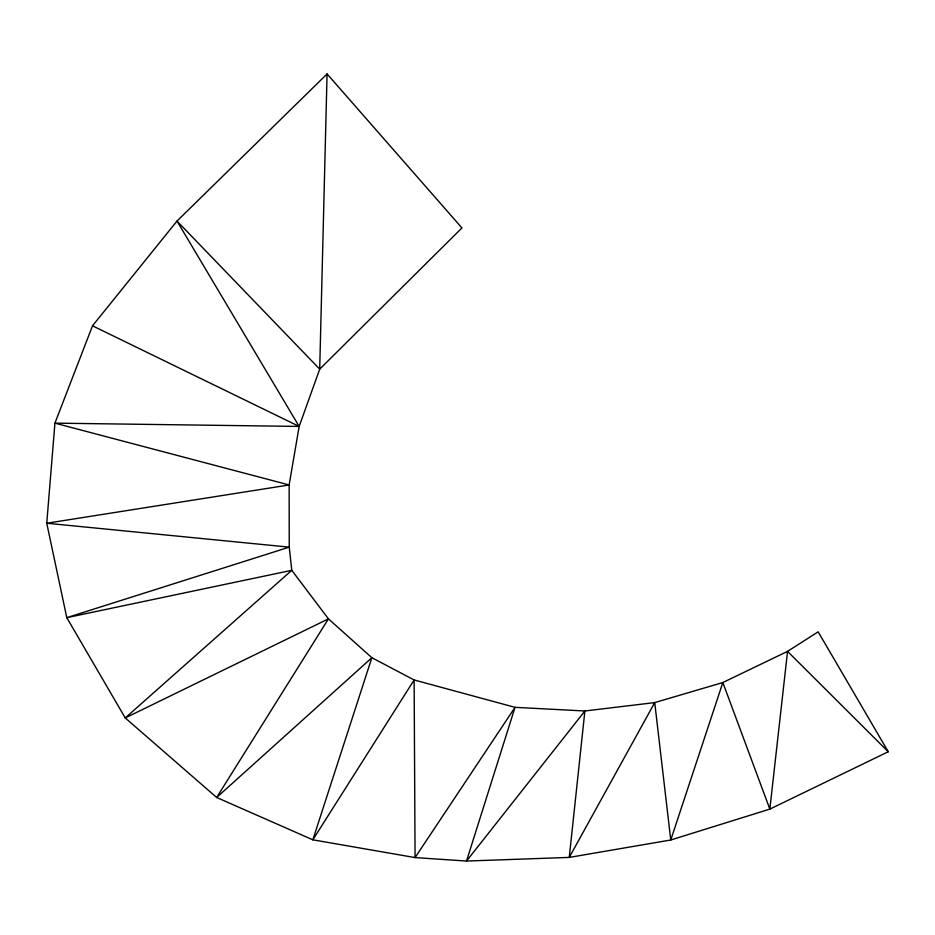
<?xml version="1.0" encoding="UTF-8"?>
<svg xmlns="http://www.w3.org/2000/svg" width="935" height="935" viewBox="0 0 935 935"><rect width="100%" height="100%" fill="white"/><g stroke="black" fill="none" stroke-linecap="round" stroke-linejoin="round"><path stroke-width="1.4" d="M327.075 73.947L319.7 369.15L299.165 426.43L289.137 484.961L289.242 547.15L291.778 570.315L328.43 618.876L371.861 657.714L414.135 679.967L515.033 707.339L584.889 710.986L654.722 702.594L722.837 682.538L787.562 651.368L818.16 631.826L888.25 751.752L769.844 809.114L670.769 839.992L569.263 857.407L466.518 861.053L415.07 857.582L312.839 839.817L216.663 797.485L125.243 717.94L66.782 617.661L46.75 523.238L54.931 423.146L92.507 325.812L177.007 221.069L327.075 73.947L461.948 227.941L319.7 369.15L177.007 221.069L299.165 426.43L54.931 423.146L289.137 484.961L46.75 523.238L289.242 547.15L66.782 617.661L291.778 570.315L125.243 717.94L328.43 618.876L216.663 797.485L371.861 657.714L312.839 839.817L414.135 679.967L415.07 857.582L515.033 707.339L466.518 861.053L584.889 710.986L569.263 857.407L654.722 702.594L670.769 839.992L722.837 682.538L769.844 809.114L787.562 651.368L888.25 751.752M92.507 325.812L299.165 426.43"/></g></svg>
